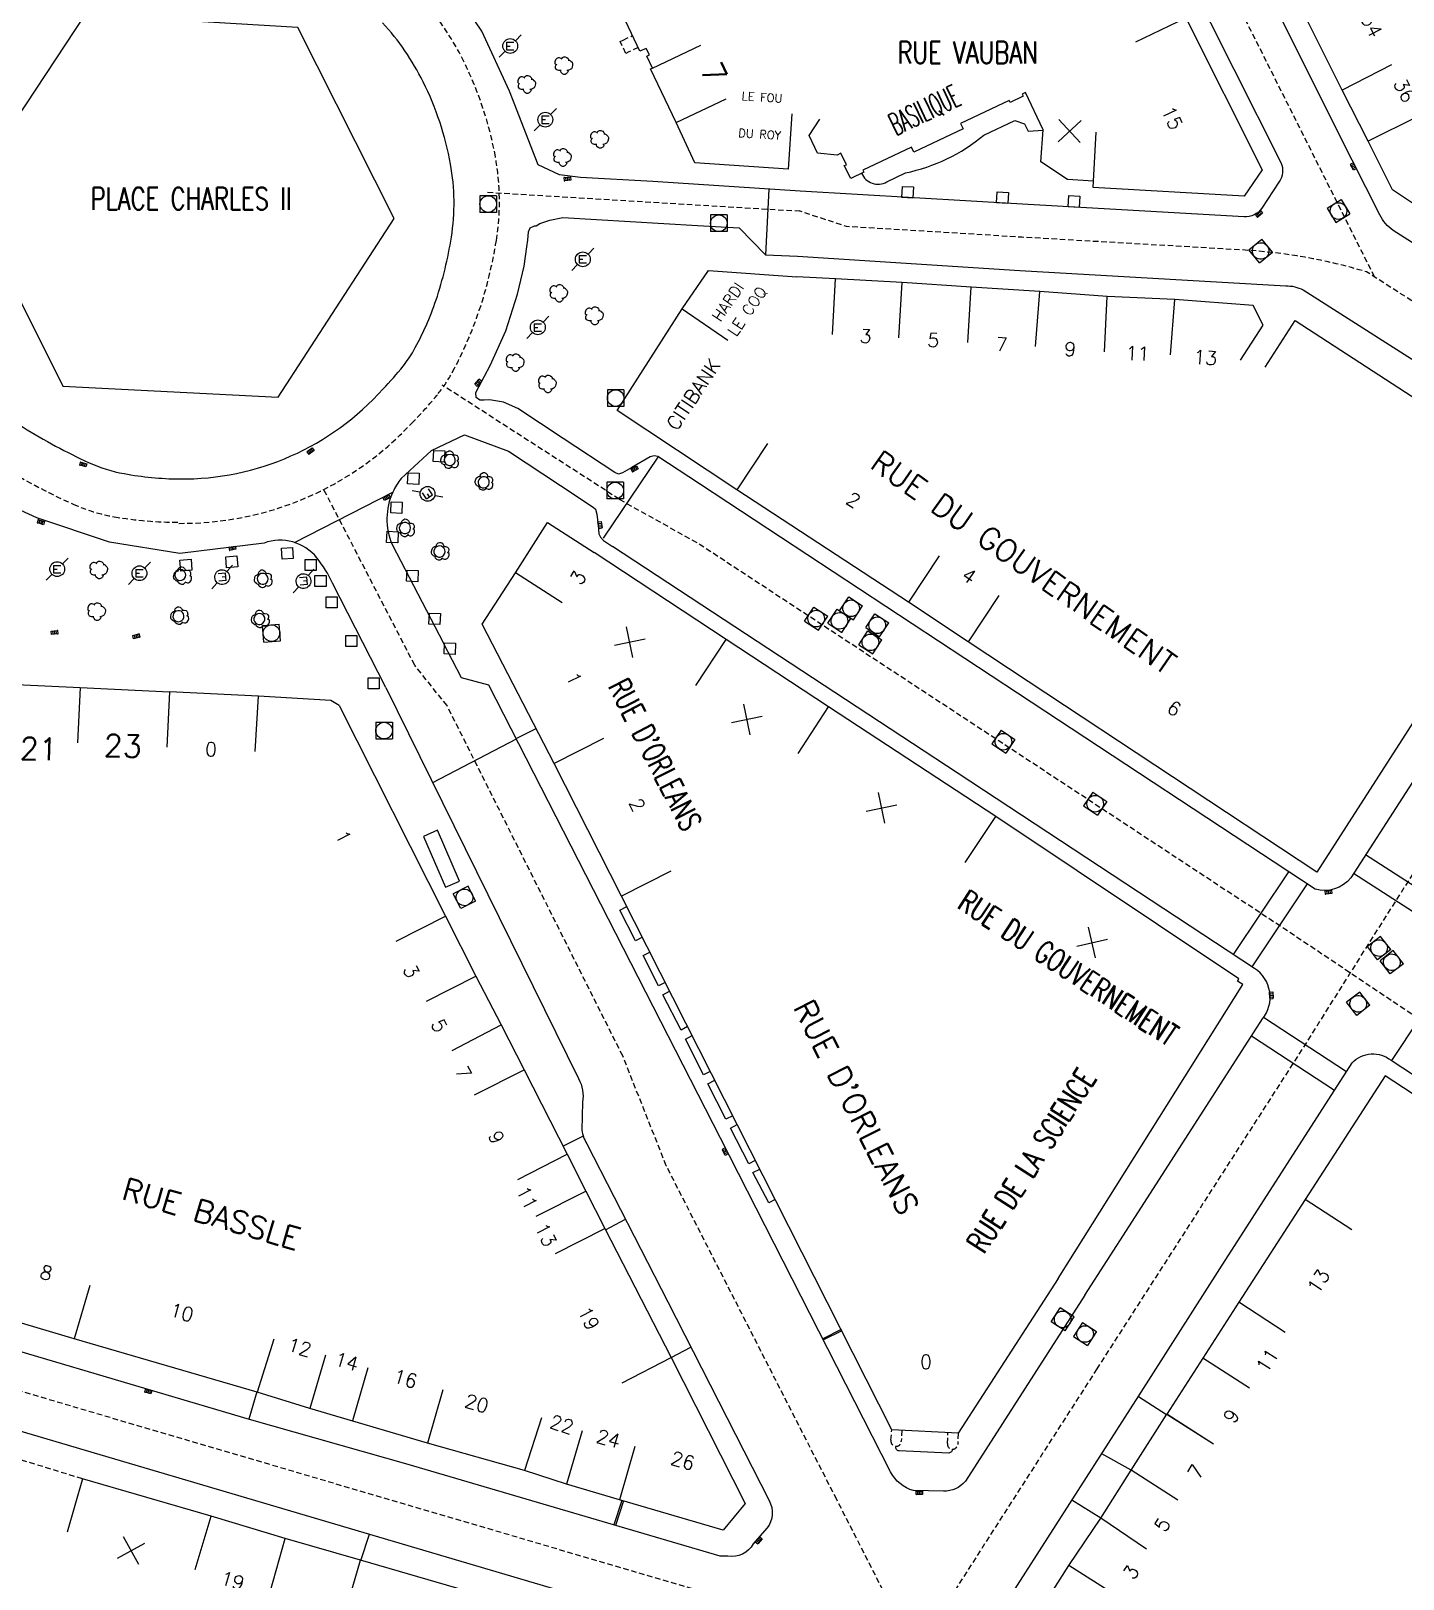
# Model space of a CAD drawing. Header units: millimetres. Extents: x 155000 to 156001, y 122000 to 123001.
# Drawn here: x 155373.8 to 155497.6, y 122185 to 122324.6 of the extents above; entities that cross this region are included whole.
import ezdxf
from ezdxf.enums import TextEntityAlignment as Align

# ---------------------------------------------------------------- set-up
doc = ezdxf.new("R2010")
doc.units = ezdxf.units.MM
doc.linetypes.add('DASHED', pattern=[0.75, 0.5, -0.25])
doc.layers.get('0').update_dxf_attribs({"linetype": 'CONTINUOUS'})
for name, color, linetype in [('W0001', 6, 'DASHED'), ('W0008', 7, 'CONTINUOUS'), ('W0017', 7, 'CONTINUOUS'), ('W0100', 7, 'CONTINUOUS'), ('W0112', 1, 'DASHED'), ('W0300', 7, 'CONTINUOUS'), ('W0334', 7, 'CONTINUOUS'), ('W0400', 7, 'CONTINUOUS'), ('W0420', 7, 'CONTINUOUS'), ('W0471', 7, 'CONTINUOUS'), ('W0984', 7, 'CONTINUOUS'), ('W0989', 7, 'CONTINUOUS'), ('W0991', 7, 'CONTINUOUS'), ('W1102', 7, 'CONTINUOUS')]:
    doc.layers.add(name, color=color, linetype=linetype)
doc.styles.get("Standard").update_dxf_attribs({"font": 'romans.shx', "width": 0.85})

# ---------------------------------------------------------------- blocks, each defined once
blk = doc.blocks.new('t991o')
at = {"color": 0, "linetype": 'Continuous'}
for p, q in [((-1, 1), (1, -1)), ((-1, -1), (1, 1))]:
    blk.add_line(p, q, dxfattribs=at)
blk = doc.blocks.new('T300')
for p, q in [((-0.8, 0.51), (-0.86, 0.34)), ((-0.86, 0.34), (-0.86, 0.17)), ((-0.86, 0.17), (-0.74, 0.06)), ((-0.69, 0.63), (-0.8, 0.51)), ((-0.8, -0.06), (-0.74, 0.06)), ((-0.74, 0.06), (-0.69, 0.11)), ((-0.57, 0.69), (-0.69, 0.63)), ((-0.46, 0.69), (-0.57, 0.69)), ((-0.29, 0.63), (-0.46, 0.69)), ((-0.29, 0.63), (-0.17, 0.74)), ((-0.23, 0.57), (-0.29, 0.63)), ((-0.17, 0.74), (-0.06, 0.8)), ((-0.06, 0.8), (0.06, 0.8)), ((0.06, 0.8), (0.23, 0.74)), ((0.23, 0.74), (0.34, 0.63)), ((0.34, 0.63), (0.4, 0.51)), ((0.46, 0.46), (0.34, 0.46)), ((0.4, 0.51), (0.4, 0.46)), ((0.57, 0.4), (0.46, 0.46)), ((0.57, 0.4), (0.69, 0.29)), ((0.69, 0.29), (0.74, 0.17)), ((0.74, 0.06), (0.69, -0.17)), ((0.74, 0.17), (0.74, 0.06)), ((-0.8, -0.17), (-0.8, -0.06)), ((-0.8, -0.23), (-0.8, -0.17)), ((-0.74, -0.34), (-0.8, -0.23)), ((-0.69, -0.4), (-0.74, -0.34)), ((-0.51, -0.46), (-0.69, -0.4)), ((-0.4, -0.46), (-0.51, -0.46)), ((-0.4, -0.46), (-0.34, -0.46)), ((-0.34, -0.46), (-0.34, -0.4)), ((-0.34, -0.51), (-0.34, -0.46)), ((-0.29, -0.63), (-0.34, -0.51)), ((-0.17, -0.74), (-0.29, -0.63)), ((-0.06, -0.8), (-0.17, -0.74)), ((0.06, -0.8), (-0.06, -0.8)), ((0.17, -0.74), (0.06, -0.8)), ((0.23, -0.69), (0.17, -0.74)), ((0.29, -0.46), (0.23, -0.46)), ((0.29, -0.63), (0.23, -0.69)), ((0.46, -0.4), (0.29, -0.46)), ((0.34, -0.51), (0.29, -0.63)), ((0.34, -0.51), (0.34, -0.46)), ((0.57, -0.34), (0.46, -0.4)), ((0.63, -0.29), (0.57, -0.34)), ((0.69, -0.17), (0.63, -0.29))]:
    blk.add_line(p, q)
blk = doc.blocks.new('T471')
for p, q in [((-0.333334, 0.333334), (-0.333334, -0.333334)), ((-0.333334, 0.333334), (0.333334, 0.333334)), ((-0.333334, 0), (0, 0)), ((0.500001, 0.500001), (1.000002, 1.000002)), ((-0.500001, -0.500001), (-1.000002, -1.000002)), ((-0.333334, -0.333334), (0.333334, -0.333334))]:
    blk.add_line(p, q)
blk.add_ellipse((0, 0), major_axis=(0.471405, 0.471405), ratio=1, start_param=5.4977871438, end_param=11.780972451)
blk = doc.blocks.new('T400')
for p, q in [((-0.15, 0.3), (0.15, 0.3)), ((-0.15, -0.25), (-0.15, 0.3)), ((-0.15, 0.15), (0.15, 0.15)), ((-0.15, 0), (0.15, 0)), ((0.15, 0.3), (0.15, -0.25)), ((-0.15, -0.15), (0.15, -0.15)), ((-0.15, -0.25), (-0.15, -0.3)), ((-0.15, -0.3), (0.15, -0.3)), ((0.15, -0.3), (0.15, -0.25))]:
    blk.add_line(p, q)
blk = doc.blocks.new('T420')
for p, q in [((0.75, 0.75), (-0.75, 0.75)), ((-0.75, 0.75), (-0.75, -0.75)), ((0.75, 0.75), (0.75, -0.75)), ((0.75, -0.75), (-0.75, -0.75))]:
    blk.add_line(p, q)
blk.add_ellipse((0, 0), major_axis=(-0.53, 0.53), ratio=1, start_param=3.926991, end_param=10.210176)
blk = doc.blocks.new('t112o')
at = {"color": 0, "linetype": 'Continuous'}
for p, q in [((-0.5, 0.5), (0.5, 0.5)), ((-0.5, -0.5), (-0.5, 0.5)), ((0.5, 0.5), (0.5, -0.5)), ((0.5, -0.5), (-0.5, -0.5))]:
    blk.add_line(p, q, dxfattribs=at)

msp = doc.modelspace()

# ---------------------------------------------------------------- linework, layer by layer
at = {"layer": 'W0001'}
msp.add_line((155411.36, 122263.8), (155408.44, 122267.45), dxfattribs=at)
at = {"layer": 'W0001', "flags": 128}
for points in [[(155839.14, 122783.95), (155818.44, 122751.49), (155809.5, 122737.4), (155780.01, 122691.09), (155749.93, 122643.95), (155743.21, 122633.36), (155715.08, 122588.94), (155684.67, 122540.96), (155669.02, 122516.36), (155651.47, 122488.65), (155633.07, 122459.69), (155610.63, 122424.32), (155599.82, 122407.28), (155592.53, 122395.96), (155558.45, 122342.52), (155525.95, 122291.26), (155518.19, 122279.34), (155496.47, 122245.48), (155488.97, 122233.57), (155469.98, 122204.01)], [(155474.59, 122343.15), (155495.02, 122302.46)], [(155426.9, 122282.41), (155434.2, 122278.33), (155460.36, 122261.16), (155486.94, 122243.68), (155498.74, 122235.77), (155521.62, 122220.74), (155552.77, 122200.26), (155577.95, 122183.5), (155604.38, 122166.05), (155629.91, 122149.13), (155673.53, 122120.35), (155691.83, 122108.27), (155704.97, 122099.65), (155730.49, 122082.95), (155781.52, 122049.55), (155792.91, 122041.98), (155825.2, 122020.29), (155855.75, 122000)]]:
    msp.add_lwpolyline(points, dxfattribs=at)
at = {"layer": 'W0001'}
for points in [[(155408.15, 122289.24, 0.028185), (155410.57, 122291.94, 0.043708), (155411.86, 122293.9, 0.044027), (155414.27, 122299.45, 0.04112), (155415.81, 122305.75, 0.084405), (155415.72, 122313.3, 0.07045), (155412.88, 122321.87, 0.069112), (155408.61, 122328.11, 0.068603)], [(155365.26, 122327.02, 0.071631), (155361.27, 122320.8, 0.067882), (155359.03, 122313.34, 0.06914), (155358.88, 122305.2, 0.074248), (155360.89, 122297.88, 0.041297), (155363.88, 122292.39, 0.053822), (155366.93, 122288.69, 0.053183), (155370.84, 122285.61, 0.034349), (155377.62, 122281.97, 0.064099), (155381.34, 122280.83, 0.042635), (155387.16, 122280.34)], [(155387.16, 122280.24, 0.210705), (155408.15, 122289.24, 0.216573)]]:
    msp.add_lwpolyline(points, format="xyb", dxfattribs=at)
for points in [[(155415.02, 122310.09), (155443.13, 122308.41)], [(155426.9, 122282.41), (155410.92, 122292.71)], [(155408.44, 122267.45), (155400.24, 122283.3)], [(155488.76, 122109.62), (155457.84, 122170.02), (155446.51, 122192.22), (155431.14, 122222.31), (155427.21, 122232.21), (155411.36, 122263.8)], [(155453.65, 122178.24), (155324.45, 122216.21)], [(155469.98, 122204.01), (155453.56, 122178.4)]]:
    msp.add_lwpolyline(points, dxfattribs=at)
at = {"layer": 'W0001', "flags": 128}
msp.add_lwpolyline([(155956.23, 122009.76), (155929.12, 122026.1), (155893.12, 122049.03), (155847.21, 122078.26), (155807.07, 122103.75), (155753.78, 122137.55), (155718.4, 122160.17), (155659.18, 122197.79), (155629.28, 122216.91), (155606.88, 122231.1), (155582.23, 122246.77), (155553.65, 122265.02), (155527.92, 122281.5), (155515.63, 122289.32), (155494.32, 122302.91, 0.05863), (155483.09, 122304.89), (155463.2, 122306.04), (155447.41, 122307), (155443.13, 122308.41)], format="xyb", dxfattribs=at)
at = {"layer": 'W0008'}
for points in [[(155549.46, 122425.8), (155564.46, 122416.41), (155588.62, 122401.28, -0.338948), (155588.99, 122398.66), (155571.07, 122370.51), (155554.61, 122344.62), (155535.78, 122315.06), (155522.24, 122293.77, -0.395214), (155517.98, 122293.07), (155508.24, 122299.32), (155496.71, 122306.66, -0.135474), (155495.52, 122308.05), (155491.76, 122315.47), (155481.62, 122335.84), (155477.25, 122344.48)], [(155471.93, 122341.82), (155478.11, 122329.65), (155486.57, 122312.77, -0.282663), (155486.4, 122311), (155484.87, 122308.65, -0.257176), (155483.26, 122307.89), (155463.79, 122309), (155443.23, 122310.2)], [(155372.61, 122328.6, 0.05083), (155368.45, 122324.53), (155368.45, 122324.53, 0.06702), (155364.37, 122318.04, 0.094243), (155363.07, 122312.72, 0.042869), (155363.37, 122304.05, 0.075245), (155364.69, 122299.27, 0.040304), (155367.23, 122294.64, 0.053454), (155369.76, 122291.57, 0.053551), (155373.12, 122288.91, 0.033899), (155379.07, 122285.71, 0.061886), (155382.23, 122284.72, 0.040983), (155387.2, 122284.24)], [(155405.59, 122292.37, 0.025511), (155407.39, 122294.4, 0.040639), (155408.34, 122295.81, 0.047821), (155410.37, 122300.39, 0.041122), (155411.75, 122306.04, 0.084403), (155411.67, 122312.64, 0.07117), (155409.2, 122320.05, 0.068392), (155405.55, 122325.38, 0.068207)], [(155442.99, 122304.33), (155463.03, 122303.05), (155487.03, 122301.66, -0.12423), (155488.58, 122301.29), (155501.44, 122293.11), (155513.27, 122285.58, -0.425408), (155514.24, 122281.42), (155503.35, 122264.51), (155492.89, 122248.27, -0.303744), (155489.67, 122247.26), (155462.83, 122264.93), (155436.68, 122282.12)], [(155409.96, 122286.81), (155407.22, 122284.29, 0.054125), (155406.47, 122283.06, 0.212955), (155406.41, 122278.32), (155411.03, 122269.44)], [(155405.85, 122265.45), (155401.03, 122274.84, 0.059767), (155399.61, 122277.13, 0.322569), (155394.85, 122278.46), (155387.26, 122277.51)], [(155468.89, 122210.65), (155472.94, 122216.91), (155484.92, 122235.55, 0.444112), (155484.21, 122240.11), (155457.37, 122257.73), (155426.29, 122278.16)], [(155468.89, 122210.65), (155458.12, 122193.86, -0.238411), (155456.14, 122192.98), (155453.43, 122193.02, -0.207701), (155451.38, 122194.71), (155436.02, 122224.8), (155415.14, 122265.66), (155412.66, 122266.31), (155411.03, 122269.44)], [(155405.85, 122265.45), (155423.23, 122230.17, -0.164776), (155423.59, 122228.04), (155423.52, 122225.52, 0.108378), (155423.97, 122224.29), (155431.27, 122210.05), (155440.41, 122192.13, -0.302806), (155440.22, 122189.63), (155438.99, 122188.22, -0.311416), (155436.68, 122187.1), (155436.01, 122187.1), (155407.85, 122195.37), (155393.54, 122199.43), (155362.01, 122208.75), (155342.69, 122214.4, 0.277553), (155340.65, 122207.92), (155362, 122201.59), (155423.19, 122183.52), (155446.98, 122176.48, -0.193691), (155449.17, 122174.84), (155451.34, 122170.64), (155461.01, 122151.83), (155473.64, 122127.08), (155484.14, 122106.51)], [(155473.77, 122201.58), (155481.09, 122213.03), (155493.01, 122231.6, -0.386963), (155496.53, 122231.82), (155518.38, 122217.48), (155550.95, 122196.07, -0.274317), (155551.97, 122193.11), (155536.92, 122169.61), (155500.57, 122112.66)], [(155493.37, 122112.73), (155475.27, 122147.96), (155462.73, 122172.54), (155459.84, 122178.14, -0.248895), (155460.08, 122180.22), (155473.77, 122201.58)]]:
    msp.add_lwpolyline(points, format="xyb", dxfattribs=at)
for points in [[(155443.23, 122310.2), (155429.93, 122311.06), (155423.4, 122311.42), (155421.51, 122311.67), (155419.58, 122312.58), (155416.99, 122319.2), (155414.49, 122324.62), (155412.03, 122328.29), (155408.87, 122331.66), (155407.82, 122333.2), (155407.41, 122335.32), (155407.55, 122336.81), (155408.2, 122338.21), (155411.24, 122342.93), (155415.92, 122350.24), (155416.07, 122350.18), (155418.84, 122354.45)], [(155436.68, 122282.12), (155434.14, 122283.79), (155430.39, 122286.26), (155430.05, 122286.34), (155429.67, 122286.23), (155428.02, 122285.29), (155427.19, 122284.8), (155426.83, 122284.68), (155426.51, 122284.83), (155421.84, 122287.9), (155417.76, 122290.6), (155416.44, 122291.18), (155415.19, 122291.37), (155414.71, 122291.36), (155414.31, 122291.35), (155414, 122291.58), (155413.96, 122292.04), (155414.23, 122292.55), (155415.24, 122294.47), (155416.67, 122297.6), (155417.72, 122300.89), (155418.32, 122303.44), (155418.55, 122305.18), (155418.66, 122305.77), (155418.72, 122306.53), (155418.87, 122306.89), (155419.24, 122307.07), (155419.4, 122307.08), (155419.73, 122307.29), (155420.63, 122307.58), (155421.8, 122307.83), (155433.95, 122307.11), (155437.7, 122306.9), (155440.09, 122304.46), (155442.99, 122304.33)], [(155409.96, 122286.81), (155412.92, 122288.23), (155416.9, 122286.75), (155421.58, 122283.64), (155424.54, 122281.7), (155424.76, 122281.51), (155424.88, 122281.08), (155425, 122280.08), (155425.06, 122279.28), (155425.2, 122278.99), (155425.47, 122278.7), (155426.29, 122278.16)], [(155387.26, 122277.51), (155380.91, 122278.54), (155374.34, 122280.74), (155368.93, 122283.2)]]:
    msp.add_lwpolyline(points, dxfattribs=at)
at = {"layer": 'W0017'}
for points in [[(155396.13, 122291.62), (155406.6, 122307.73), (155397.91, 122324.96), (155378.68, 122326.1), (155368.02, 122309.95), (155376.69, 122292.61), (155396.13, 122291.63)], [(155440.4, 122310.37), (155440.09, 122304.46)], [(155430.37, 122286.22), (155425.45, 122278.89)]]:
    msp.add_lwpolyline(points, dxfattribs=at)
at = {"layer": 'W0100'}
for points in [[(155442.13, 122312.17), (155433.71, 122312.74), (155432.02, 122316.37), (155429.72, 122321.21), (155429.9, 122321.29), (155429.38, 122322.38), (155429.61, 122322.49), (155429.33, 122323.07), (155428.76, 122322.81), (155421.62, 122337.93), (155421.8, 122338.02), (155421.31, 122339.07), (155421.7, 122339.26), (155421.41, 122339.87), (155421.09, 122339.72), (155418.07, 122346.19), (155420.87, 122352.91)], [(155498.63, 122308.98), (155496.64, 122310.3), (155494.45, 122314.71), (155492.1, 122319.31), (155488.52, 122326.46), (155484.88, 122333.63), (155481.74, 122339.95), (155478.98, 122345.35)], [(155478.01, 122325.82), (155484.88, 122312.11), (155483.28, 122309.75), (155469.65, 122310.51), (155469.67, 122311.09), (155467.32, 122311.24), (155464.92, 122312.84), (155465.13, 122315.71), (155463.54, 122319.09), (155463.24, 122318.95), (155463.33, 122318.77), (155462.15, 122318.2), (155462.06, 122318.38), (155457.69, 122316.3), (155457.92, 122315.81), (155453.47, 122313.7), (155453.25, 122314.17), (155448.87, 122312.08), (155448.95, 122311.91), (155447.78, 122311.32), (155447.2, 122312.52), (155447.41, 122312.58), (155446.89, 122313.63), (155446.54, 122313.45), (155444.79, 122313.63), (155444.02, 122315.22), (155444.99, 122316.69)], [(155440.27, 122287.44), (155437.51, 122283.27), (155426.72, 122290.42), (155432.58, 122299.59), (155434.95, 122303.03), (155442.92, 122302.46)], [(155482.93, 122294.94), (155484.99, 122298.12), (155484.08, 122299.87), (155477.01, 122300.42), (155470.91, 122300.7), (155464.84, 122301.16), (155458.65, 122301.55), (155452.43, 122301.95), (155446.4, 122302.28), (155442.92, 122302.46)], [(155485.16, 122294.33), (155487.88, 122298.52), (155511.8, 122282.98), (155489.84, 122248.79), (155463.78, 122265.97), (155458.37, 122269.55), (155452.99, 122273.14), (155437.51, 122283.27)], [(155414.54, 122271.15), (155417.53, 122275.77), (155420.43, 122280.31), (155424.64, 122277.62)], [(155466.48, 122212.15), (155483.16, 122238.66), (155482.68, 122238.97), (155482.8, 122239.16), (155460.86, 122253.81), (155445.76, 122263.69), (155436.55, 122269.78), (155424.64, 122277.62)], [(155466.48, 122212.15), (155457.46, 122198.2), (155451.48, 122198.51), (155427.1, 122246.63), (155421.02, 122258.57), (155414.54, 122271.15)], [(155346.13, 122234.8), (155348.19, 122238), (155350.3, 122241.08), (155354.58, 122247.24), (155362.04, 122258.37), (155364.52, 122261.96), (155367.37, 122265.96), (155378.26, 122265.43), (155386.33, 122265.05)], [(155401.64, 122263.8), (155400.88, 122264.27), (155394.35, 122264.66), (155386.33, 122265.05)], [(155401.64, 122263.8), (155411.23, 122244.81), (155413.97, 122239.4), (155416.25, 122235.03), (155418.31, 122230.95), (155422.21, 122223.36), (155423.88, 122220.01), (155425.59, 122216.65), (155431.59, 122205.03), (155438.24, 122191.86), (155436.27, 122189.46), (155426.91, 122192.2), (155422.14, 122193.61), (155418.34, 122194.83), (155409.61, 122197.31), (155398.98, 122200.42), (155394.24, 122201.91), (155377.72, 122206.71), (155369.89, 122209.01)], [(155505.49, 122218.23), (155508.27, 122222.38), (155506.62, 122223.49), (155496, 122230.41), (155488.78, 122219.26), (155482.78, 122210), (155479.54, 122204.95), (155476.28, 122199.92)], [(155494.33, 122114.78), (155489.31, 122124.74), (155486.98, 122129.19), (155484.73, 122133.66), (155482.38, 122138.23), (155478.36, 122146.13), (155475.75, 122151.19), (155473.1, 122156.26), (155470.56, 122161.28), (155466.87, 122168.61), (155464.36, 122173.36), (155462.58, 122176.88), (155462.71, 122178.79), (155467.45, 122186.27), (155470.34, 122190.53), (155473.08, 122194.86), (155476.28, 122199.92)], [(155482.37, 122105.49), (155477.09, 122115.79), (155475.82, 122118.32), (155474.43, 122121.02), (155471.93, 122125.97), (155469.5, 122130.77), (155466.32, 122136.92), (155462.91, 122143.22), (155459.55, 122149.86), (155456.33, 122156.21), (155452.75, 122163.41), (155450.33, 122168.27), (155447.27, 122173.94), (155445.31, 122174.55), (155433.36, 122178.03), (155425.83, 122180.28), (155419.99, 122181.97), (155403.55, 122186.74), (155396.77, 122188.7), (155390.08, 122190.71), (155378.47, 122194.08), (155377.08, 122189.28)]]:
    msp.add_lwpolyline(points, dxfattribs=at)
msp.add_lwpolyline([(155409.23, 122252.01), (155411.22, 122247.43), (155412.49, 122247.98), (155410.49, 122252.56)], close=True, dxfattribs=at)
at = {"layer": 'W0112'}
for points in [[(155428.6, 122323.15), (155427.76, 122322.75), (155427.48, 122322.62), (155426.98, 122323.7), (155427.25, 122323.82), (155428.09, 122324.22)], [(155378.47, 122194.08), (155371.25, 122196.3)]]:
    msp.add_lwpolyline(points, dxfattribs=at)
for points in [[(155452.39, 122198.46), (155452.34, 122197.49, -1.098712), (155451.41, 122197.56), (155451.48, 122198.51)], [(155457.46, 122198.2), (155457.43, 122197.19, -1.032906), (155456.5, 122197.28), (155456.55, 122198.25)]]:
    msp.add_lwpolyline(points, format="xyb", dxfattribs=at)
at = {"layer": 'W0334'}
for points in [[(155448.75, 122311.81, 0.449121), (155451.03, 122311.03), (155452.73, 122311.84, 0.121806), (155459.78, 122315.24), (155462.57, 122316.57), (155463.45, 122316.26), (155463.78, 122315.61), (155465.13, 122315.69)], [(155387.2, 122284.24, 0.216573), (155405.59, 122292.37, 0.216573)], [(155456.93, 122196.76, -0.391377), (155456.64, 122196.4), (155452.14, 122196.6, -0.427578), (155451.84, 122197.01)]]:
    msp.add_lwpolyline(points, format="xyb", dxfattribs=at)
for points in [[(155412.07, 122286.13, 2.287616), (155411.74, 122285.47, 0.437136)], [(155415.16, 122284.07, 2.550805), (155414.84, 122283.46, 0.392033)], [(155407.84, 122280.24, 6.651773), (155408.03, 122280.01, 0.150336)], [(155411.16, 122277.84, 2.770251), (155410.9, 122277.25, 0.360978)], [(155387.46, 122276.04, 3.089535), (155387.78, 122275.56, 0.323673)], [(155395.11, 122275.55, 2.687904), (155395.09, 122274.91, 0.372037)], [(155387.36, 122272.31, 2.862979), (155387.61, 122271.74, 0.349287)], [(155394.83, 122271.91, 2.506182), (155394.75, 122271.23, 0.399013)]]:
    msp.add_lwpolyline(points, format="xyb", close=True, dxfattribs=at)
for points in [[(155397.61, 122278.51), (155406.46, 122283.04)], [(155417.61, 122260.83), (155419.39, 122261.73)], [(155410.07, 122256.88), (155417.62, 122260.81)], [(155501.83, 122245.46), (155494.23, 122250.34)], [(155482.3, 122241.36), (155487.3, 122248.82)], [(155484, 122240.24), (155488.98, 122247.72)], [(155500.75, 122243.77), (155493.14, 122248.66)], [(155428.98, 122242.91), (155428.35, 122242.59), (155426.96, 122245.37), (155427.58, 122245.68)], [(155431.05, 122238.84), (155430.45, 122238.53), (155429.06, 122241.27), (155429.66, 122241.58)], [(155501.55, 122239.32), (155496.55, 122231.81)], [(155433.06, 122234.86), (155432.47, 122234.55), (155430.82, 122237.74), (155431.44, 122238.05)], [(155492.49, 122230.78), (155485.02, 122235.69)], [(155435.11, 122230.82), (155434.5, 122230.52), (155432.86, 122233.74), (155433.47, 122234.05)], [(155491.41, 122229.09), (155483.92, 122234)], [(155437.13, 122226.82), (155436.5, 122226.5), (155434.88, 122229.71), (155435.51, 122230.03)], [(155439.17, 122222.8), (155438.58, 122222.5), (155436.94, 122225.71), (155437.54, 122226.02)], [(155423.65, 122224.98), (155421.85, 122224.07)], [(155440.96, 122219.26), (155440.38, 122218.96), (155438.95, 122221.69), (155439.57, 122222.01)], [(155425.64, 122216.54), (155427.45, 122217.5)], [(155446.9, 122207.55), (155445.25, 122206.72)], [(155446.96, 122207.44), (155445.31, 122206.61)], [(155431.59, 122205.03), (155433.36, 122205.95)], [(155394.19, 122201.92), (155393.49, 122199.45)], [(155473.73, 122201.52), (155476.26, 122199.89)], [(155473.08, 122194.85), (155470.42, 122196.35)], [(155427.12, 122192.13), (155426.41, 122189.92)], [(155427.27, 122192.09), (155426.56, 122189.88)], [(155470.34, 122190.54), (155467.73, 122192.16)], [(155403.58, 122186.73), (155404.35, 122189.09)]]:
    msp.add_lwpolyline(points, dxfattribs=at)
at = {"layer": 'W1102'}
for p, q in [((155473.5, 122323.66), (155478.01, 122325.82)), ((155429.9, 122321.29), (155434.24, 122323.35)), ((155496.55, 122321.58), (155492.1, 122319.31)), ((155432.02, 122316.37), (155436.54, 122318.51)), ((155442.47, 122317.16), (155442.13, 122312.17)), ((155498.93, 122316.93), (155494.45, 122314.71)), ((155446.13, 122297.28), (155446.4, 122302.28)), ((155452.11, 122296.96), (155452.43, 122301.95)), ((155458.34, 122296.56), (155458.65, 122301.55)), ((155464.45, 122296.18), (155464.84, 122301.16)), ((155470.68, 122295.7), (155470.91, 122300.7)), ((155432.58, 122299.59), (155436.69, 122296.75)), ((155476.62, 122295.43), (155477.01, 122300.42)), ((155440.28, 122287.43), (155437.51, 122283.27)), ((155455.77, 122277.3), (155452.99, 122273.14)), ((155421.73, 122273.07), (155417.53, 122275.77)), ((155461.13, 122273.72), (155458.37, 122269.55)), ((155433.79, 122265.61), (155436.55, 122269.78)), ((155378.26, 122265.43), (155378.02, 122260.44)), ((155386.33, 122265.05), (155386.09, 122260.06)), ((155394.05, 122259.66), (155394.35, 122264.66)), ((155443.03, 122259.5), (155445.76, 122263.69)), ((155425.48, 122260.84), (155421.02, 122258.57)), ((155458.09, 122249.65), (155460.86, 122253.81)), ((155431.56, 122248.89), (155427.1, 122246.63)), ((155406.76, 122242.55), (155411.23, 122244.81)), ((155409.51, 122237.14), (155413.97, 122239.4)), ((155411.82, 122232.71), (155416.25, 122235.03)), ((155413.85, 122228.7), (155418.31, 122230.95)), ((155417.76, 122221.07), (155422.21, 122223.36)), ((155419.41, 122217.78), (155423.88, 122220.01)), ((155492.97, 122216.54), (155488.78, 122219.26)), ((155421.13, 122214.39), (155425.59, 122216.65)), ((155379.12, 122211.51), (155377.72, 122206.71)), ((155486.98, 122207.28), (155482.78, 122210)), ((155395.74, 122206.68), (155394.24, 122201.91)), ((155400.39, 122205.22), (155398.98, 122200.42)), ((155427.15, 122202.73), (155431.59, 122205.03)), ((155483.75, 122202.25), (155479.54, 122204.95)), ((155404.22, 122204.1), (155402.82, 122199.3)), ((155410.97, 122202.12), (155409.61, 122197.31)), ((155419.87, 122199.59), (155418.34, 122194.83)), ((155480.49, 122197.22), (155476.28, 122199.92)), ((155476.28, 122199.92), (155480.51, 122197.25)), ((155423.56, 122198.4), (155422.14, 122193.61)), ((155428.31, 122196.99), (155426.91, 122192.2)), ((155477.3, 122192.17), (155473.08, 122194.86)), ((155388.64, 122185.92), (155390.08, 122190.71)), ((155474.47, 122187.73), (155470.34, 122190.53)), ((155395.39, 122183.89), (155396.77, 122188.7)), ((155402.15, 122181.94), (155403.55, 122186.74)), ((155471.67, 122183.59), (155467.45, 122186.27))]:
    msp.add_line(p, q, dxfattribs=at)
at = {"layer": 'W1102', "flags": 128}
msp.add_lwpolyline([(155469.67, 122311.09), (155469.91, 122315.51)], dxfattribs=at)

# ---------------------------------------------------------------- block references
at = {"layer": 'W0112'}
for p, rotation in [((155452.91, 122310.1), 176.653561675278), ((155461.47, 122309.61), 176.653561675278), ((155467.91, 122309.26), 176.653561675278), ((155410.63, 122286.29), 177.183297800856), ((155408.33, 122284.28), 177.183297800856), ((155406.8, 122281.66), 177.183297800856), ((155406.43, 122279), 177.183297800856), ((155387.8, 122276.47), 183.974234266274), ((155391.94, 122276.77), 183.974234266274), ((155396.95, 122277.53), 183.974234266274), ((155399.06, 122276.49), 90), ((155408.24, 122275.5), 177.183297800856), ((155399.94, 122275.04), 90), ((155400.94, 122273.11), 90), ((155410.24, 122271.63), 177.183297800856), ((155402.73, 122269.62), 90), ((155411.61, 122268.95), 177.183297800856), ((155404.73, 122265.82), 90)]:
    msp.add_blockref('t112o', p, dxfattribs=dict(at, rotation=rotation))
at = {"layer": 'W0300'}
for p in [(155421.95, 122321.52), (155418.6, 122319.81), (155425.17, 122314.86), (155421.82, 122313.23), (155421.49, 122300.98), (155424.69, 122298.95), (155417.56, 122294.73), (155420.46, 122292.81), (155379.99, 122276.03), (155379.8, 122272.28)]:
    msp.add_blockref('T300', p, dxfattribs=at)
for p, rotation in [((155411.55, 122285.98), 177.183297800856), ((155414.65, 122284.03), 177.183297800856), ((155407.58, 122279.83), 177.183297800856), ((155410.7, 122277.72), 177.183297800856), ((155387.43, 122275.53), 183.974234266274), ((155394.71, 122275.24), 183.974234266274), ((155387.17, 122271.92), 183.974234266274), ((155394.46, 122271.62), 183.974234266274)]:
    msp.add_blockref('T300', p, dxfattribs=dict(at, rotation=rotation))
at = {"layer": 'W0400'}
for p, rotation in [((155493.12, 122312.42), 206.596261285706), ((155422.22, 122311.3), 276.2020309733558), ((155484.61, 122308.13), 309.906060518347), ((155414.17, 122292.91), 137.4863462741881), ((155399.04, 122286.75), 307.466031463047), ((155378.53, 122285.55), 253.4661053111806), ((155428.27, 122285.15), 299.5431117831719), ((155405.91, 122282.56), 117.0833448964143), ((155374.72, 122280.35), 252.2487987704257), ((155425.16, 122280.1), 7.022696210563319), ((155391.99, 122277.99), 280.774170043973), ((155375.96, 122270.41), 95.61819270258287), ((155383.34, 122270.06), 104.3146924346515), ((155490.87, 122246.99), 275.912089481959), ((155485.72, 122237.69), 5.109272204250317), ((155436.45, 122223.58), 207.046494043917), ((155384.4, 122201.96), 254.14711550037), ((155453.95, 122192.83), 269.103670392726), ((155439.48, 122188.54), 318.97791283715)]:
    msp.add_blockref('T400', p, dxfattribs=dict(at, rotation=rotation))
at = {"layer": 'W0420'}
for p in [(155415.08, 122309.03), (155435.88, 122307.3), (155426.57, 122291.54), (155426.53, 122283.19)]:
    msp.add_blockref('T420', p, dxfattribs=at)
for p, rotation in [((155491.78, 122308.4), 121.618565714062), ((155484.76, 122304.8), 219.906060518347), ((155447.81, 122272.58), 146.784804791601), ((155444.66, 122271.65), 146.784804791601), ((155446.76, 122271.45), 146.784804791601), ((155450.17, 122271.05), 146.784804791601), ((155395.52, 122270.34), 183.974234266274), ((155449.55, 122269.51), 146.784804791601), ((155405.68, 122261.55), 90), ((155461.55, 122260.55), 56.1704251764515), ((155469.83, 122254.96), 56.1704251764515), ((155412.93, 122246.51), 296.79310988959), ((155495.44, 122241.94), 307.570869729965), ((155496.59, 122240.66), 307.570869729965), ((155493.56, 122236.92), 307.570869729965), ((155466.9, 122208.46), 237.372899453957), ((155468.92, 122207.14), 57.33622628103751)]:
    msp.add_blockref('T420', p, dxfattribs=dict(at, rotation=rotation))
at = {"layer": 'W0471'}
for p in [(155417.06, 122323.28), (155420.23, 122316.64), (155423.61, 122304.05), (155419.55, 122297.91), (155376.19, 122276.11), (155383.61, 122275.74)]:
    msp.add_blockref('T471', p, dxfattribs=at)
for p, rotation in [((155409.6, 122282.9), 123.597202381928), ((155391.07, 122275.39), 183.974234266274), ((155398.41, 122275.03), 183.974234266274)]:
    msp.add_blockref('T471', p, dxfattribs=dict(at, rotation=rotation))
at = {"layer": 'W0991'}
for p, rotation in [((155467.52, 122315.61), 87.51662265297954), ((155427.84, 122269.53), 56.62697881842661), ((155438.41, 122262.56), 56.54463477270081), ((155450.56, 122254.58), 56.80611476614215), ((155469.55, 122242.44), 57.83032643371673), ((155382.86, 122187.6), 73.77509564565908)]:
    msp.add_blockref('t991o', p, dxfattribs=dict(at, rotation=rotation))

# ---------------------------------------------------------------- texts
at = {"layer": 'W0984'}
for s, height, rotation, p in [('7', 2, 295.4278, (155435.43, 122320.85)), ('LE FOU', 0.75, 356.4254, (155439.78, 122318.66)), ('DU ROY', 0.75, 356.4254, (155439.57, 122315.33)), ('HARDI', 1, 55.4311, (155436.7, 122300.21)), ('LE COQ', 1, 55.4311, (155438.48, 122299.34)), ('CITIBANK', 1.25, 56.4819, (155433.58, 122291.87)), ('21', 2, 358.1643, (155374.53, 122259.91)), ('23', 2, 358.1643, (155382.11, 122260.17))]:
    msp.add_text(s, height=height, rotation=rotation, dxfattribs=at).set_placement(p, align=Align.MIDDLE)
at = {"layer": 'W0984', "width": 0.5}
msp.add_text('BASILIQUE', height=2, rotation=25.5621, dxfattribs=at).set_placement((155454.48, 122317.43), align=Align.MIDDLE)
at = {"layer": 'W0989', "width": 0.75}
for s, p in [('RUE VAUBAN', (155458.33, 122322.69)), ('PLACE CHARLES II', (155388.28, 122309.52))]:
    msp.add_text(s, height=2, dxfattribs=at).set_placement(p, align=Align.MIDDLE)
at = {"layer": 'W0989'}
for s, rotation, p in [('RUE DU GOUVERNEMENT', 324.9322, (155463.36, 122276.72)), ("RUE D'ORLEANS", 297.1065, (155448.28, 122227.6)), ('RUE BASSLE', 343.6221, (155390.11, 122217.97))]:
    msp.add_text(s, height=2, rotation=rotation, dxfattribs=at).set_placement(p, align=Align.MIDDLE)
at = {"layer": 'W0989', "width": 0.7}
for s, rotation, p in [("RUE D'ORLEANS", 297.1065, (155430.13, 122259.39)), ('RUE DU GOUVERNEMENT', 326.6042, (155467.41, 122240.15)), ('RUE DE LA SCIENCE', 57.3989, (155464.07, 122222.79))]:
    msp.add_text(s, height=2, rotation=rotation, dxfattribs=at).set_placement(p, align=Align.MIDDLE)
at = {"layer": 'W0991'}
for s, rotation, p in [('34', 296.5718, (155494.77, 122325.14)), ('36', 297.0854, (155497.74, 122319.26)), ('15', 295.5768, (155476.78, 122316.8)), ('3', 356.9161, (155449.12, 122297.12)), ('5', 356.2988, (155455.23, 122296.76)), ('7', 356.437, (155461.4, 122296.37)), ('9', 355.6161, (155467.57, 122295.94)), ('11', 357.4203, (155473.65, 122295.57)), ('13', 355.5631, (155479.77, 122295.19)), ('2', 326.8111, (155448.03, 122282.36)), ('3', 57.4029, (155423.19, 122275.34)), ('4', 326.2515, (155458.45, 122275.51)), ('1', 296.3374, (155422.81, 122266.24)), ('6', 327.2741, (155476.96, 122263.55)), ('0', 357.1833, (155390.07, 122259.86)), ('2', 296.9622, (155428.52, 122254.86)), ('1', 296.7821, (155402.01, 122251.98)), ('3', 296.9047, (155408.14, 122239.85)), ('5', 297.5228, (155410.66, 122234.93)), ('7', 296.8239, (155412.83, 122230.71)), ('9', 297.1785, (155415.81, 122224.88)), ('11', 296.5154, (155418.58, 122219.43)), ('13', 296.8969, (155420.27, 122216.08)), ('8', 343.6722, (155375.2, 122212.66)), ('13', 57.0862, (155489.97, 122211.91)), ('10', 343.7784, (155387.43, 122209.09)), ('19', 297.3215, (155424.14, 122208.56)), ('12', 342.6146, (155398.06, 122205.95)), ('14', 343.6648, (155402.3, 122204.66)), ('0', 0.0178, (155454.57, 122204.63)), ('11', 57.3253, (155485.36, 122204.77)), ('16', 343.6604, (155407.6, 122203.11)), ('9', 57.0345, (155482.12, 122199.74)), ('22', 342.2175, (155421.71, 122198.99)), ('24', 343.4883, (155425.93, 122197.7)), ('26', 343.4883, (155432.63, 122195.72)), ('7', 57.7513, (155478.91, 122194.71)), ('5', 57.5049, (155475.89, 122189.95)), ('3', 55.9149, (155473.07, 122185.66)), ('19', 343.319, (155392.01, 122184.9))]:
    msp.add_text(s, height=1.25, rotation=rotation, dxfattribs=at).set_placement(p, align=Align.MIDDLE)
msp.add_text('20', height=1.25, rotation=343.6604, dxfattribs=at).set_placement((155412.84, 122200.58))

doc.saveas('drawing.dxf')
